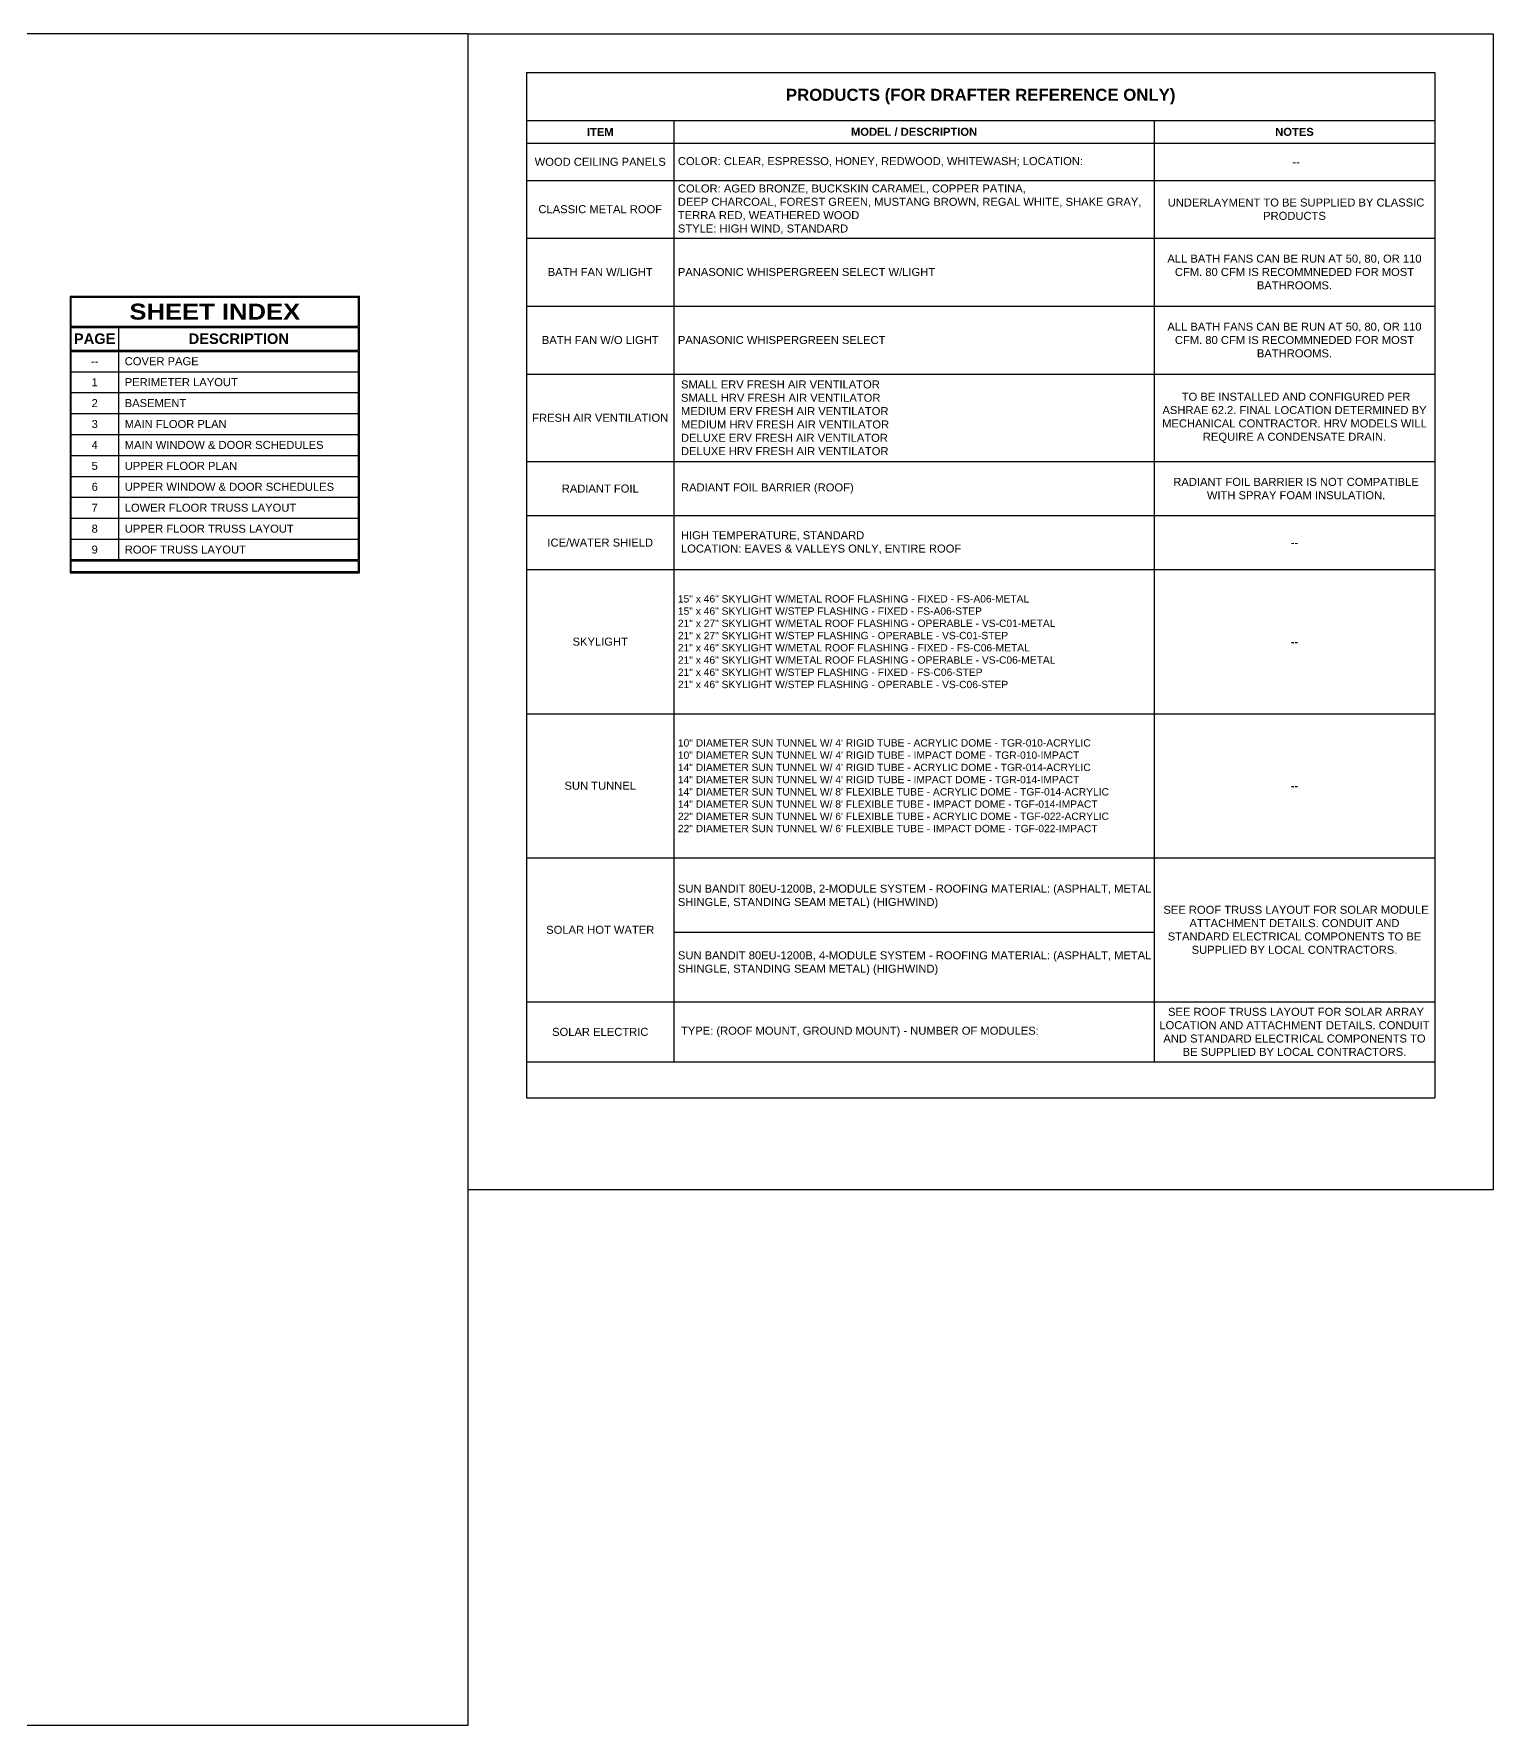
# Model space of a CAD drawing. Header units: inches. Extents: x 0 to 7225, y -1280 to 2424.
# Drawn here: x 6496 to 7225, y 830 to 1675 of the extents above; entities that cross this region are included whole.
import ezdxf

# ---------------------------------------------------------------- set-up
doc = ezdxf.new("R2010")
doc.units = ezdxf.units.IN
doc.header["$LTSCALE"] = 10
doc.header["$MEASUREMENT"] = 0
doc.layers.get('0').update_dxf_attribs({"linetype": 'CONTINUOUS'})
doc.layers.add('A-SCH', color=171, linetype='CONTINUOUS')
doc.layers.add('VIEWPORT', color=14, linetype='CONTINUOUS', plot=False)
doc.styles.add('style1', font='arial.ttf')
doc.styles.add('style2', font='arialbd.ttf')
doc.styles.add('style3', font='ariblk.ttf')

# ---------------------------------------------------------------- blocks, each defined once
blk = doc.blocks.new('*T79')
at = {"layer": 'A-SCH', "color": 0, "lineweight": -2, "transparency": 16777216}
for p, q in [((-0.31, 0.31), (144.31, 0.31)), ((-0.31, 0.31), (-0.31, -131.62)), ((144.31, -15.03), (144.31, 0.31)), ((0.31, -0.31), (143.69, -0.31)), ((0.31, -14.72), (0.31, -0.31)), ((143.69, -0.31), (143.69, -14.72)), ((0.31, -14.72), (24, -14.72)), ((0.31, -15.34), (23.88, -15.34)), ((0.31, -26.72), (0.31, -15.34)), ((23.88, -15.34), (23.88, -26.72)), ((24.12, -26.72), (24.12, -15.34)), ((143.69, -15.34), (143.69, -26.72)), ((144.31, -27.03), (144.31, -15.03)), ((0.31, -26.72), (23.88, -26.72)), ((0.31, -27.34), (23.88, -27.34)), ((0.31, -37.49), (0.31, -27.34)), ((23.88, -27.34), (23.88, -131.31)), ((24.12, -26.72), (143.69, -26.72)), ((24.12, -27.34), (143.69, -27.34)), ((24.12, -37.49), (24.12, -27.34)), ((143.69, -27.34), (143.69, -131.31)), ((144.31, -37.49), (144.31, -27.03)), ((0.31, -37.49), (23.88, -37.49)), ((0.31, -47.95), (0.31, -37.49)), ((24.12, -37.49), (143.69, -37.49)), ((24.12, -47.95), (24.12, -37.49)), ((144.31, -47.95), (144.31, -37.49)), ((0.31, -47.95), (23.88, -47.95)), ((0.31, -58.41), (0.31, -47.95)), ((24.12, -47.95), (143.69, -47.95)), ((24.12, -58.41), (24.12, -47.95)), ((144.31, -58.41), (144.31, -47.95)), ((0.31, -58.41), (23.88, -58.41)), ((0.31, -68.87), (0.31, -58.41)), ((24.12, -58.41), (143.69, -58.41)), ((24.12, -68.87), (24.12, -58.41)), ((144.31, -68.87), (144.31, -58.41)), ((0.31, -68.87), (23.88, -68.87)), ((0.31, -79.33), (0.31, -68.87)), ((24.12, -79.33), (24.12, -68.87)), ((144.31, -79.33), (144.31, -68.87)), ((0.31, -79.33), (23.88, -79.33)), ((0.31, -89.79), (0.31, -79.33)), ((24.12, -89.79), (24.12, -79.33)), ((144.31, -89.79), (144.31, -79.33)), ((0.31, -89.79), (23.88, -89.79)), ((0.31, -100.25), (0.31, -89.79)), ((24.12, -100.25), (24.12, -89.79)), ((144.31, -100.25), (144.31, -89.79)), ((0.31, -100.25), (23.88, -100.25)), ((0.31, -110.71), (0.31, -100.25)), ((24.12, -110.71), (24.12, -100.25)), ((144.31, -110.71), (144.31, -100.25)), ((0.31, -110.71), (23.88, -110.71)), ((0.31, -121.17), (0.31, -110.71)), ((24.12, -121.17), (24.12, -110.71)), ((144.31, -121.17), (144.31, -110.71)), ((0.31, -121.17), (23.88, -121.17)), ((0.31, -131.31), (0.31, -121.17)), ((24.12, -131.31), (24.12, -121.17)), ((144.31, -131.62), (144.31, -121.17)), ((0.31, -131.31), (23.88, -131.31)), ((0.31, -131.94), (24.12, -131.94)), ((23.88, -131.94), (143.69, -131.94)), ((24.12, -131.31), (143.69, -131.31))]:
    blk.add_line(p, q, dxfattribs=at)
at = {"layer": 'A-SCH', "color": 0, "linetype": 'ByBlock', "lineweight": -2, "transparency": 16777216}
for p, q in [((24, -14.72), (143.69, -14.72)), ((24.12, -15.34), (143.69, -15.34)), ((24.12, -68.87), (143.69, -68.87)), ((24.12, -79.33), (143.69, -79.33)), ((24.12, -89.79), (143.69, -89.79)), ((24.12, -100.25), (143.69, -100.25)), ((24.12, -110.71), (143.69, -110.71)), ((24.12, -121.17), (143.69, -121.17)), ((-0.31, -131.62), (-0.31, -137.94)), ((0.31, -137.31), (0.31, -131.94)), ((143.69, -131.94), (143.69, -137.31)), ((144.31, -137.94), (144.31, -131.62)), ((-0.31, -137.94), (144.31, -137.94)), ((0.31, -137.31), (143.69, -137.31))]:
    blk.add_line(p, q, dxfattribs=at)
at = {"layer": 'A-SCH', "color": 222, "transparency": 16777216}
for s, insert, char_height, width, attachment_point, style in [('SHEET INDEX', (72, -7.52), 8, 142, 5, 'style3'), ('PAGE', (12, -21.03), 5.25, 22, 5, 'style2'), ('DESCRIPTION', (84, -21.03), 5.25, 118, 5, 'style2'), ('--', (12, -32.26), 4, 22, 5, 'style1'), ('COVER PAGE', (27, -32.26), 4, 114, 4, 'style1'), ('1', (12, -42.72), 4, 22, 5, 'style1'), ('PERIMETER LAYOUT', (27, -42.72), 4, 114, 4, 'style1'), ('2', (12, -53.18), 4, 22, 5, 'style1'), ('BASEMENT', (27, -53.18), 4, 114, 4, 'style1'), ('3', (12, -63.64), 4, 22, 5, 'style1'), ('MAIN FLOOR PLAN', (27, -63.64), 4, 114, 4, 'style1'), ('4', (12, -74.1), 4, 22, 5, 'style1'), ('MAIN WINDOW & DOOR SCHEDULES', (27, -74.1), 4, 114, 4, 'style1'), ('5', (12, -84.56), 4, 22, 5, 'style1'), ('UPPER FLOOR PLAN', (27, -84.56), 4, 114, 4, 'style1'), ('6', (12, -95.02), 4, 22, 5, 'style1'), ('UPPER WINDOW & DOOR SCHEDULES', (27, -95.02), 4, 114, 4, 'style1'), ('7', (12, -105.48), 4, 22, 5, 'style1'), ('LOWER FLOOR TRUSS LAYOUT', (27, -105.48), 4, 114, 4, 'style1'), ('8', (12, -115.94), 4, 22, 5, 'style1'), ('UPPER FLOOR TRUSS LAYOUT', (27, -115.94), 4, 114, 4, 'style1'), ('9', (12, -126.39), 4, 22, 5, 'style1'), ('ROOF TRUSS LAYOUT', (27, -126.39), 4, 114, 4, 'style1')]:
    blk.add_mtext(s, dxfattribs=dict(at, insert=insert, char_height=char_height, width=width, attachment_point=attachment_point, style=style))
blk = doc.blocks.new('*T126')
at = {"layer": 'A-SCH', "color": 0, "linetype": 'ByBlock', "lineweight": -2, "transparency": 16777216}
for p, q in [((0, 0), (453.73, 0)), ((0, 0), (0, -512.4)), ((453.73, 0), (453.73, -512.4)), ((0, -24), (453.73, -24)), ((73.58, -24), (73.58, -494.4)), ((313.58, -24), (313.58, -494.4)), ((0, -35.3), (453.73, -35.3)), ((0, -53.9), (453.73, -53.9)), ((0, -82.66), (453.73, -82.66)), ((0, -116.66), (453.73, -116.66)), ((0, -150.66), (453.73, -150.66)), ((0, -194.4), (453.73, -194.4)), ((0, -221.4), (453.73, -221.4)), ((0, -248.4), (453.73, -248.4)), ((0, -320.4), (453.73, -320.4)), ((0, -392.4), (453.73, -392.4)), ((0, -464.4), (453.73, -464.4)), ((0, -494.4), (453.73, -494.4)), ((0, -512.4), (453.73, -512.4))]:
    blk.add_line(p, q, dxfattribs=at)
at = {"layer": 'A-SCH', "color": 0, "transparency": 16777216}
for s, insert, char_height, width, attachment_point, style in [('PRODUCTS (FOR DRAFTER REFERENCE ONLY)', (226.86, -12), 6, 453.2266, 5, 'style2'), ('ITEM', (36.79, -29.65), 4, 73.0828, 5, 'style2'), ('MODEL / DESCRIPTION', (193.58, -29.65), 4, 239.5, 5, 'style2'), ('NOTES', (383.65, -29.65), 4, 139.6439, 5, 'style2'), ('COLOR: CLEAR, ESPRESSO, HONEY, REDWOOD, WHITEWASH; LOCATION:', (75.58, -44.6), 4, 236, 4, 'style1'), ('WOOD CEILING PANELS', (36.79, -44.6), 4, 69.5828, 5, 'style1'), (' --', (383.65, -44.6), 4, 136.1439, 5, 'style1'), ('COLOR: AGED BRONZE, BUCKSKIN CARAMEL, COPPER PATINA, \\PDEEP CHARCOAL, FOREST GREEN, MUSTANG BROWN, REGAL WHITE, SHAKE GRAY, TERRA RED, WEATHERED WOOD\\PSTYLE: HIGH WIND, STANDARD', (75.58, -68.28), 4, 236, 4, 'style1'), ('CLASSIC METAL ROOF', (36.79, -68.28), 4, 69.5828, 5, 'style1'), (' UNDERLAYMENT TO BE SUPPLIED BY CLASSIC PRODUCTS', (383.65, -68.28), 4, 136.1439, 5, 'style1'), ('ALL BATH FANS CAN BE RUN AT 50, 80, OR 110 CFM. 80 CFM IS RECOMMNEDED FOR MOST BATHROOMS.', (383.65, -99.66), 4, 136.1439, 5, 'style1'), ('BATH FAN W/LIGHT', (36.79, -99.66), 4, 69.5828, 5, 'style1'), ('PANASONIC WHISPERGREEN SELECT W/LIGHT', (75.58, -99.66), 4, 236, 4, 'style1'), ('ALL BATH FANS CAN BE RUN AT 50, 80, OR 110 CFM. 80 CFM IS RECOMMNEDED FOR MOST BATHROOMS.', (383.65, -133.66), 4, 136.1439, 5, 'style1'), ('BATH FAN W/O LIGHT', (36.79, -133.66), 4, 69.5828, 5, 'style1'), ('PANASONIC WHISPERGREEN SELECT', (75.58, -133.66), 4, 236, 4, 'style1'), (' SMALL ERV FRESH AIR VENTILATOR\\P SMALL HRV FRESH AIR VENTILATOR\\P MEDIUM ERV FRESH AIR VENTILATOR\\P MEDIUM HRV FRESH AIR VENTILATOR\\P DELUXE ERV FRESH AIR VENTILATOR\\P DELUXE HRV FRESH AIR VENTILATOR', (75.58, -172.53), 4, 236, 4, 'style1'), (' TO BE INSTALLED AND CONFIGURED PER ASHRAE 62.2. FINAL LOCATION DETERMINED BY MECHANICAL CONTRACTOR. HRV MODELS WILL REQUIRE A CONDENSATE DRAIN.', (383.65, -172.53), 4, 136.1439, 5, 'style1'), ('FRESH AIR VENTILATION', (36.79, -172.53), 4, 69.5828, 5, 'style1'), (' RADIANT FOIL BARRIER IS NOT COMPATIBLE \\P WITH SPRAY FOAM INSULATION.', (383.65, -207.9), 4, 136.1439, 5, 'style1'), ('RADIANT FOIL', (36.79, -207.9), 4, 69.5828, 5, 'style1'), (' RADIANT FOIL BARRIER (ROOF)', (75.58, -207.9), 4, 236, 4, 'style1'), ('ICE/WATER SHIELD\\P', (36.79, -234.9), 4, 69.5828, 5, 'style1'), (' HIGH TEMPERATURE, STANDARD\\P LOCATION: EAVES & VALLEYS ONLY, ENTIRE ROOF ', (75.58, -234.9), 4, 236, 4, 'style1'), ('--', (383.65, -234.9), 4, 136.1439, 5, 'style1'), ('{\\H0.91667x;\\C256;15" x 46" SKYLIGHT W/METAL ROOF FLASHING - FIXED - FS-A06-METAL\\P15" x 46" SKYLIGHT W/STEP FLASHING - FIXED - FS-A06-STEP\\P21" x 27" SKYLIGHT W/METAL ROOF FLASHING - OPERABLE - VS-C01-METAL\\P21" x 27" SKYLIGHT W/STEP FLASHING - OPERABLE - VS-C01-STEP\\P21" x 46" SKYLIGHT W/METAL ROOF FLASHING - FIXED - FS-C06-METAL\\P21" x 46" SKYLIGHT W/METAL ROOF FLASHING - OPERABLE - VS-C06-METAL\\P21" x 46" SKYLIGHT W/STEP FLASHING - FIXED - FS-C06-STEP\\P21" x 46" SKYLIGHT W/STEP FLASHING - OPERABLE - VS-C06-STEP} ', (75.58, -284.4), 4, 236, 4, 'style1'), ('SKYLIGHT', (36.79, -284.4), 4, 69.5828, 5, 'style1'), ('--', (383.65, -284.4), 4, 136.1439, 5, 'style2'), ('{\\H0.91667x;\\C256;10" DIAMETER SUN TUNNEL W/ 4\' RIGID TUBE - ACRYLIC DOME - TGR-010-ACRYLIC\\P10" DIAMETER SUN TUNNEL W/ 4\' RIGID TUBE - IMPACT DOME - TGR-010-IMPACT\\P14" DIAMETER SUN TUNNEL W/ 4\' RIGID TUBE - ACRYLIC DOME - TGR-014-ACRYLIC\\P14" DIAMETER SUN TUNNEL W/ 4\' RIGID TUBE - IMPACT DOME - TGR-014-IMPACT\\P14" DIAMETER SUN TUNNEL W/ 8\' FLEXIBLE TUBE - ACRYLIC DOME - TGF-014-ACRYLIC\\P14" DIAMETER SUN TUNNEL W/ 8\' FLEXIBLE TUBE - IMPACT DOME - TGF-014-IMPACT\\P22" DIAMETER SUN TUNNEL W/ 6\' FLEXIBLE TUBE - ACRYLIC DOME - TGF-022-ACRYLIC\\P22" DIAMETER SUN TUNNEL W/ 6\' FLEXIBLE TUBE - IMPACT DOME - TGF-022-IMPACT}', (75.58, -356.4), 4, 236, 4, 'style1'), ('SUN TUNNEL', (36.79, -356.4), 4, 69.5828, 5, 'style1'), ('--', (383.65, -356.4), 4, 136.1439, 5, 'style2'), ('SUN BANDIT 80EU-1200B, 2-MODULE SYSTEM - ROOFING MATERIAL: (ASPHALT, METAL SHINGLE, STANDING SEAM METAL) (HIGHWIND) \\P\\P\\P\\PSUN BANDIT 80EU-1200B, 4-MODULE SYSTEM - ROOFING MATERIAL: (ASPHALT, METAL SHINGLE, STANDING SEAM METAL) (HIGHWIND)', (75.58, -428.4), 4, 236, 4, 'style1'), (' SEE ROOF TRUSS LAYOUT FOR SOLAR MODULE ATTACHMENT DETAILS. CONDUIT AND STANDARD ELECTRICAL COMPONENTS TO BE SUPPLIED BY LOCAL CONTRACTORS.', (383.65, -428.4), 4, 136.1439, 5, 'style1'), ('SOLAR HOT WATER', (36.79, -428.4), 4, 69.5828, 5, 'style1'), (' SEE ROOF TRUSS LAYOUT FOR SOLAR ARRAY LOCATION AND ATTACHMENT DETAILS. CONDUIT AND STANDARD ELECTRICAL COMPONENTS TO BE SUPPLIED BY LOCAL CONTRACTORS.', (383.65, -479.4), 4, 136.1439, 5, 'style1'), ('SOLAR ELECTRIC', (36.79, -479.4), 4, 69.5828, 5, 'style1'), (' TYPE: (ROOF MOUNT, GROUND MOUNT) - NUMBER OF MODULES: ', (75.58, -479.4), 4, 236, 4, 'style1')]:
    blk.add_mtext(s, dxfattribs=dict(at, insert=insert, char_height=char_height, width=width, attachment_point=attachment_point, style=style))

msp = doc.modelspace()

# ---------------------------------------------------------------- linework, layer by layer
msp.add_lwpolyline([(6713.09, 1675.4), (7225.2, 1675.4), (7225.2, 1097.73), (6713.09, 1097.73)], close=True)
at = {"layer": 'A-SCH'}
msp.add_lwpolyline([(6815.62, 1226.38), (7055.87, 1226.38)], dxfattribs=at)
at = {"layer": 'VIEWPORT', "color": 0}
msp.add_lwpolyline([(6713.09, 1675.4), (5766.96, 1675.4), (5766.96, 830.16), (6713.09, 830.16)], close=True, dxfattribs=at)

# ---------------------------------------------------------------- block references
for name, p in [('*T126', (6742.28, 1656.02)), ('*T79', (6514.49, 1544.03))]:
    msp.add_blockref(name, p)

doc.saveas('drawing.dxf')
